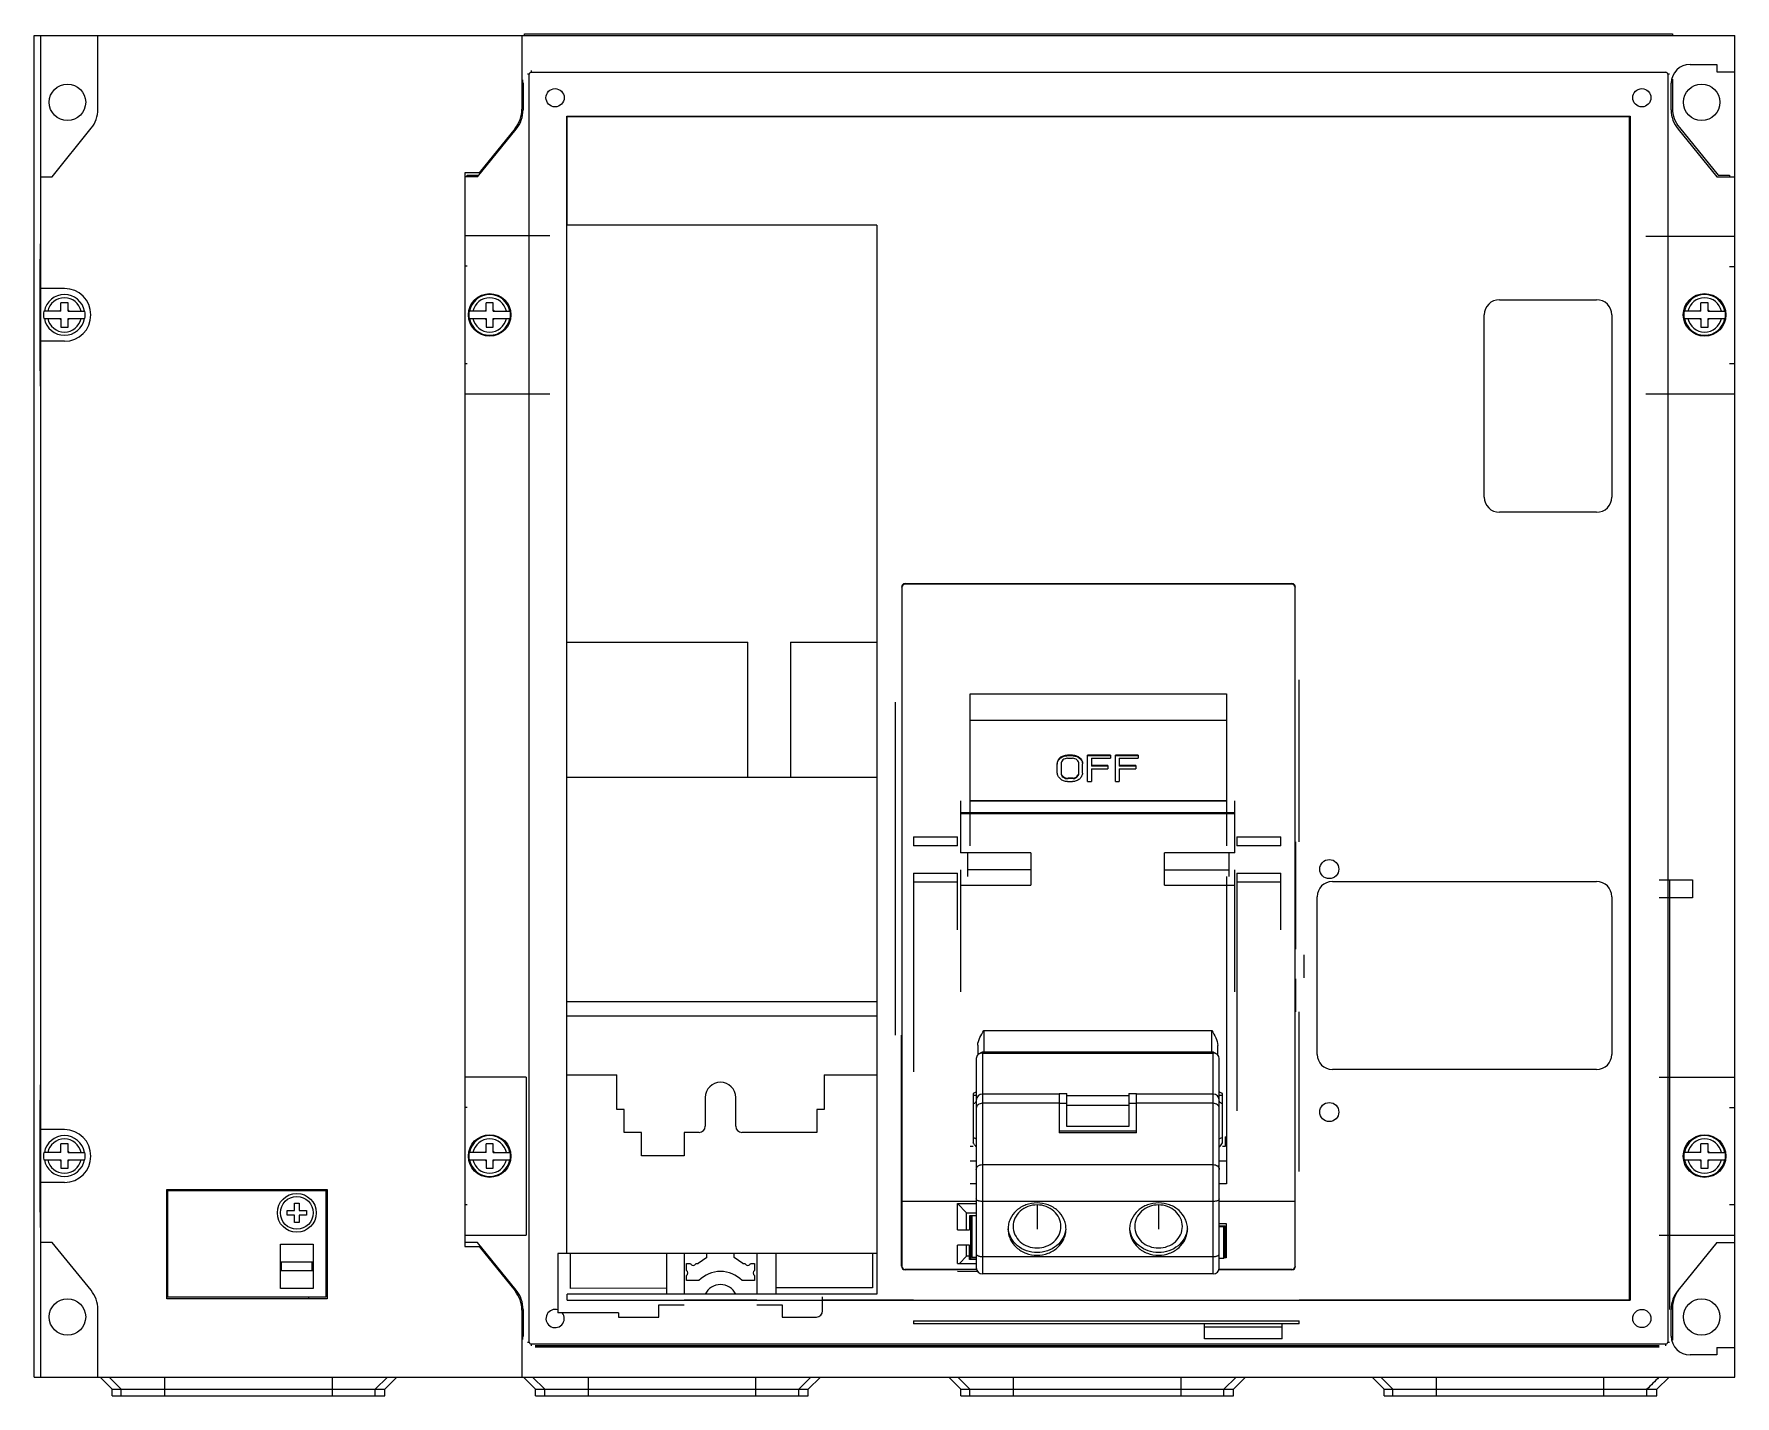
# Model space of a CAD drawing. Header units: millimetres. Extents: x 39 to 319, y 133 to 357.
import ezdxf

# ---------------------------------------------------------------- set-up
doc = ezdxf.new("R2010")
doc.units = ezdxf.units.MM
doc.header["$LTSCALE"] = 32.137806
doc.layers.get('0').update_dxf_attribs({"linetype": 'CONTINUOUS'})
doc.layers.add('INTFCLR_51654', color=7, linetype='CONTINUOUS')

msp = doc.modelspace()

# ---------------------------------------------------------------- linework, layer by layer
at = {"color": 7, "linetype": 'Continuous'}
for p, q in [((38.83, 135.98), (38.83, 356.88)), ((38.83, 356.88), (318.83, 356.88)), ((39.93, 333.63), (39.93, 356.88)), ((49.33, 344.73), (49.33, 356.88)), ((119.13, 356.88), (119.13, 344.73)), ((119.55, 356.88), (119.55, 357.13)), ((119.55, 357.13), (308.55, 357.13)), ((308.55, 357.13), (308.55, 356.88)), ((318.83, 135.98), (318.83, 356.88)), ((120.34, 350.52), (120.06, 350.52)), ((120.34, 141.74), (120.34, 350.52)), ((120.66, 351.12), (120.66, 350.83)), ((120.66, 350.83), (307.44, 350.83)), ((308.04, 350.52), (307.75, 350.52)), ((307.75, 350.52), (307.75, 141.74)), ((311.43, 352.13), (315.82, 352.13)), ((315.82, 352.13), (315.82, 350.88)), ((315.82, 350.88), (318.83, 350.88)), ((119.33, 349.03), (119.33, 344.63)), ((308.33, 344.63), (308.33, 349.03)), ((308.55, 349.69), (308.55, 344.88)), ((126.56, 156.35), (126.56, 343.62)), ((126.61, 343.57), (126.56, 343.62)), ((126.56, 343.62), (301.55, 343.62)), ((126.61, 325.65), (126.61, 343.57)), ((126.61, 343.57), (301.49, 343.57)), ((301.49, 343.57), (301.55, 343.62)), ((301.49, 148.68), (301.49, 343.57)), ((301.55, 343.62), (301.55, 148.63)), ((309.67, 341.72), (316.05, 333.88)), ((41.83, 333.63), (48.23, 341.6)), ((111.83, 333.63), (118.21, 341.47)), ((118.01, 341.58), (112.1, 334.28)), ((309.45, 341.47), (315.83, 333.63)), ((39.93, 158.13), (39.93, 333.63)), ((39.93, 333.63), (41.83, 333.63)), ((109.73, 334.28), (109.73, 157.48)), ((112.1, 334.28), (109.73, 334.28)), ((111.83, 333.63), (109.73, 333.63)), ((110.15, 333.63), (110.15, 333.88)), ((110.15, 333.88), (112.05, 333.88)), ((315.83, 333.63), (318.83, 333.63)), ((316.05, 333.88), (317.95, 333.88)), ((317.95, 333.88), (317.95, 333.63)), ((126.61, 325.65), (126.56, 325.65)), ((177.56, 325.65), (126.61, 325.65)), ((177.56, 325.65), (177.56, 149.62)), ((39.83, 318.87), (39.93, 323.87)), ((123.75, 323.88), (109.73, 323.88)), ((304.13, 323.87), (318.83, 323.87)), ((39.83, 302.87), (39.83, 318.87)), ((39.93, 318.87), (39.83, 318.87)), ((110.15, 318.88), (109.73, 318.88)), ((317.95, 318.87), (318.83, 318.87)), ((43.83, 315.23), (39.93, 315.23)), ((43.23, 311.48), (40.45, 311.48)), ((43.23, 311.48), (43.23, 312.89)), ((44.43, 312.89), (43.23, 312.89)), ((44.43, 311.48), (44.43, 312.89)), ((44.43, 311.48), (47.21, 311.48)), ((113.23, 311.48), (110.45, 311.48)), ((113.23, 311.48), (113.23, 312.89)), ((114.43, 312.89), (113.23, 312.89)), ((114.43, 311.48), (114.43, 312.89)), ((114.43, 311.48), (117.21, 311.48)), ((277.55, 280.88), (277.55, 310.88)), ((280.05, 313.38), (296.05, 313.38)), ((298.55, 310.88), (298.55, 280.88)), ((313.23, 311.48), (310.45, 311.48)), ((314.43, 312.89), (313.23, 312.89)), ((313.23, 311.48), (313.23, 312.89)), ((314.43, 311.48), (314.43, 312.89)), ((314.43, 311.48), (317.21, 311.48)), ((40.45, 310.28), (43.23, 310.28)), ((43.23, 310.28), (43.23, 308.88)), ((43.23, 308.88), (44.43, 308.88)), ((44.43, 308.88), (44.43, 310.28)), ((44.43, 310.28), (47.21, 310.28)), ((110.45, 310.28), (113.23, 310.28)), ((113.23, 310.28), (113.23, 308.88)), ((113.23, 308.88), (114.43, 308.88)), ((114.43, 308.88), (114.43, 310.28)), ((114.43, 310.28), (117.21, 310.28)), ((310.45, 310.28), (313.23, 310.28)), ((313.23, 310.28), (313.23, 308.88)), ((313.23, 308.88), (314.43, 308.88)), ((314.43, 310.28), (317.21, 310.28)), ((314.43, 308.88), (314.43, 310.28)), ((43.83, 306.53), (39.93, 306.53)), ((39.93, 297.87), (39.83, 302.87)), ((39.93, 302.87), (39.83, 302.87)), ((109.73, 302.88), (110.15, 302.88)), ((317.95, 302.87), (318.83, 302.87)), ((109.73, 297.88), (123.75, 297.88)), ((304.13, 297.87), (318.83, 297.87)), ((296.05, 278.38), (280.05, 278.38)), ((181.69, 266.03), (181.61, 266.03)), ((181.69, 266.03), (181.69, 164.92)), ((182.21, 266.63), (182.21, 266.54)), ((182.21, 266.63), (245.9, 266.63)), ((245.9, 266.54), (182.21, 266.54)), ((245.9, 266.54), (245.9, 266.63)), ((246.5, 266.03), (246.41, 266.03)), ((246.41, 164.92), (246.41, 266.03)), ((126.56, 257.01), (156.33, 257.01)), ((156.33, 234.74), (156.33, 257.01)), ((163.33, 257.01), (163.33, 234.74)), ((163.33, 257.01), (177.56, 257.01)), ((247.08, 224.11), (247.08, 250.8)), ((180.58, 247.14), (180.58, 192.26)), ((192.95, 248.49), (235.12, 248.49)), ((192.95, 223.46), (192.95, 248.49)), ((235.12, 248.49), (235.12, 223.46)), ((235.12, 244.07), (192.95, 244.07)), ((209.77, 238.41), (208.94, 238.41)), ((208.94, 238.41), (208.94, 238.3)), ((209.77, 238.3), (208.94, 238.3)), ((209.77, 238.3), (209.77, 238.41)), ((216.02, 238.41), (212.27, 238.41)), ((212.27, 234.05), (212.27, 238.41)), ((216.02, 238.3), (212.27, 238.3)), ((216.02, 238.41), (216.02, 237.87)), ((220.6, 238.41), (216.85, 238.41)), ((216.85, 234.05), (216.85, 238.41)), ((220.6, 238.3), (216.85, 238.3)), ((220.6, 238.41), (220.6, 237.87)), ((207.27, 235.48), (207.27, 236.89)), ((207.9, 236.96), (207.9, 235.55)), ((208.94, 237.87), (209.77, 237.87)), ((210.82, 235.55), (210.82, 236.95)), ((211.44, 235.53), (211.44, 236.96)), ((211.44, 235.55), (211.44, 235.53)), ((212.89, 237.87), (216.02, 237.87)), ((212.89, 237.87), (212.89, 236.56)), ((215.6, 236.68), (212.89, 236.68)), ((215.6, 236.56), (212.89, 236.56)), ((212.89, 236.12), (215.6, 236.12)), ((212.89, 236.12), (212.89, 234.05)), ((215.6, 236.68), (215.6, 236.12)), ((217.47, 237.87), (220.6, 237.87)), ((217.47, 237.87), (217.47, 236.56)), ((220.18, 236.68), (217.47, 236.68)), ((220.18, 236.56), (217.47, 236.56)), ((217.47, 236.12), (220.18, 236.12)), ((217.47, 236.12), (217.47, 234.05)), ((220.18, 236.68), (220.18, 236.12)), ((126.56, 234.74), (163.33, 234.74)), ((163.33, 234.74), (177.56, 234.75)), ((208.94, 234.05), (209.77, 234.05)), ((209.91, 234.62), (209.08, 234.62)), ((209.08, 234.62), (209.08, 234.54)), ((209.91, 234.54), (209.08, 234.54)), ((209.91, 234.54), (209.91, 234.62)), ((212.27, 234.05), (212.89, 234.05)), ((216.85, 234.05), (217.47, 234.05)), ((191.36, 230.86), (191.36, 222.29)), ((235.12, 230.89), (192.95, 230.89)), ((192.95, 230.86), (235.12, 230.86)), ((236.51, 222.29), (236.51, 230.86)), ((191.36, 228.97), (236.51, 228.97)), ((191.36, 228.81), (236.51, 228.81)), ((183.58, 224.96), (190.83, 224.96)), ((183.58, 224.96), (183.58, 223.46)), ((190.83, 223.46), (190.83, 224.96)), ((236.83, 224.96), (244.08, 224.96)), ((236.83, 224.96), (236.83, 223.46)), ((244.08, 223.46), (244.08, 224.96)), ((246.5, 224.11), (246.5, 206.42)), ((190.83, 223.46), (183.58, 223.46)), ((202.94, 222.29), (191.36, 222.29)), ((192.54, 218.42), (192.54, 222.29)), ((202.94, 222.29), (202.94, 216.98)), ((236.51, 222.29), (224.94, 222.29)), ((224.94, 216.98), (224.94, 222.29)), ((235.53, 222.29), (235.53, 218.42)), ((244.08, 223.46), (236.83, 223.46)), ((183.58, 218.96), (190.83, 218.96)), ((183.58, 218.96), (183.58, 186.26)), ((190.83, 209.61), (190.83, 218.96)), ((191.36, 219.52), (191.36, 199.44)), ((202.94, 219.52), (192.54, 219.52)), ((224.94, 219.52), (235.53, 219.52)), ((235.12, 218.42), (235.12, 167.83)), ((236.51, 199.44), (236.51, 219.52)), ((236.83, 218.96), (244.08, 218.96)), ((236.83, 218.96), (236.83, 179.83)), ((244.08, 209.61), (244.08, 218.96)), ((190.83, 217.46), (183.58, 217.46)), ((191.36, 216.98), (202.94, 216.98)), ((224.94, 216.98), (236.51, 216.98)), ((244.08, 217.46), (236.83, 217.46)), ((252.55, 217.59), (296.05, 217.59)), ((306.33, 217.88), (311.83, 217.88)), ((308.04, 217.88), (308.04, 147.13)), ((311.83, 217.88), (311.83, 214.88)), ((250.05, 189.13), (250.05, 215.09)), ((298.55, 215.09), (298.55, 189.13)), ((311.83, 214.88), (306.33, 214.88)), ((247.9, 201.74), (247.9, 205.49)), ((246.5, 201.54), (246.5, 196.11)), ((177.56, 197.75), (126.56, 197.75)), ((247.08, 169.84), (247.08, 196.11)), ((126.56, 195.46), (177.56, 195.46)), ((181.61, 154.24), (181.61, 192.26)), ((194.19, 190.6), (194.19, 189.02)), ((195.19, 193.04), (232.69, 193.04)), ((195.19, 193.04), (195.19, 189.34)), ((232.69, 189.34), (232.69, 193.04)), ((233.69, 189.02), (233.69, 190.6)), ((193.94, 188.44), (193.94, 153.99)), ((194.94, 189.34), (232.94, 189.34)), ((194.94, 189.34), (194.94, 152.99)), ((232.69, 189.5), (195.19, 189.5)), ((232.94, 152.99), (232.94, 189.34)), ((233.94, 153.99), (233.94, 188.44)), ((39.83, 180.37), (39.93, 185.37)), ((119.83, 185.38), (109.73, 185.38)), ((119.83, 185.38), (119.83, 159.38)), ((126.56, 185.73), (134.78, 185.73)), ((134.78, 180.06), (134.78, 185.73)), ((168.88, 185.73), (177.56, 185.73)), ((168.88, 185.73), (168.88, 180.06)), ((296.05, 186.63), (252.55, 186.63)), ((306.33, 185.38), (318.83, 185.38)), ((149.33, 182.03), (149.33, 177.28)), ((154.33, 177.28), (154.33, 182.03)), ((193.44, 182.7), (193.44, 174.54)), ((207.59, 182.57), (194.94, 182.57)), ((207.59, 182.68), (208.83, 182.68)), ((207.59, 182.68), (207.59, 176.2)), ((208.83, 177.23), (208.83, 182.68)), ((208.83, 182.36), (219.04, 182.36)), ((219.04, 182.68), (220.29, 182.68)), ((219.04, 182.68), (219.04, 177.23)), ((220.29, 176.2), (220.29, 182.68)), ((232.94, 182.57), (220.29, 182.57)), ((234.44, 174.54), (234.44, 182.7)), ((39.83, 164.37), (39.83, 180.37)), ((39.93, 180.37), (39.83, 180.37)), ((110.15, 180.38), (109.73, 180.38)), ((135.98, 180.06), (134.78, 180.06)), ((135.98, 176.28), (135.98, 180.06)), ((168.88, 180.06), (167.68, 180.06)), ((167.68, 180.06), (167.68, 176.28)), ((207.59, 181.07), (194.94, 181.07)), ((208.83, 181.05), (207.59, 181.05)), ((219.04, 180.72), (208.83, 180.72)), ((220.29, 181.05), (219.04, 181.05)), ((232.94, 181.07), (220.29, 181.07)), ((317.95, 180.38), (318.83, 180.38)), ((43.83, 176.73), (39.93, 176.73)), ((220.29, 176.47), (207.59, 176.47)), ((219.04, 177.23), (208.83, 177.23)), ((43.23, 172.98), (43.23, 174.39)), ((44.43, 174.39), (43.23, 174.39)), ((44.43, 172.98), (44.43, 174.39)), ((114.43, 174.39), (113.23, 174.39)), ((113.23, 172.98), (113.23, 174.39)), ((114.43, 172.98), (114.43, 174.39)), ((138.83, 176.28), (135.98, 176.28)), ((138.83, 172.43), (138.83, 176.28)), ((148.33, 176.28), (145.83, 176.28)), ((145.83, 176.28), (145.83, 172.43)), ((167.68, 176.28), (155.33, 176.28)), ((193.44, 173.93), (192.95, 173.93)), ((220.29, 176.2), (207.59, 176.2)), ((234.93, 173.93), (234.44, 173.93)), ((234.93, 175.55), (235.12, 175.55)), ((234.93, 175.55), (234.93, 173.93)), ((235.12, 175.26), (234.93, 175.26)), ((314.43, 174.39), (313.23, 174.39)), ((313.23, 172.98), (313.23, 174.39)), ((314.43, 172.98), (314.43, 174.39)), ((43.23, 172.98), (40.45, 172.98)), ((40.45, 171.78), (43.23, 171.78)), ((43.23, 171.78), (43.23, 170.38)), ((44.43, 172.98), (47.21, 172.98)), ((44.43, 170.38), (44.43, 171.78)), ((44.43, 171.78), (47.21, 171.78)), ((113.23, 172.98), (110.45, 172.98)), ((110.45, 171.78), (113.23, 171.78)), ((113.23, 171.78), (113.23, 170.38)), ((114.43, 172.98), (117.21, 172.98)), ((114.43, 171.78), (117.21, 171.78)), ((114.43, 170.38), (114.43, 171.78)), ((145.83, 172.43), (138.83, 172.43)), ((192.95, 171.58), (193.94, 171.58)), ((194.94, 170.98), (232.94, 170.98)), ((233.94, 171.58), (235.12, 171.58)), ((313.23, 172.98), (310.45, 172.98)), ((310.45, 171.78), (313.23, 171.78)), ((313.23, 171.78), (313.23, 170.38)), ((314.43, 172.98), (317.21, 172.98)), ((314.43, 171.78), (317.21, 171.78)), ((314.43, 170.38), (314.43, 171.78)), ((43.83, 168.03), (39.93, 168.03)), ((43.23, 170.38), (44.43, 170.38)), ((113.23, 170.38), (114.43, 170.38)), ((313.23, 170.38), (314.43, 170.38)), ((60.68, 148.88), (60.68, 166.88)), ((60.68, 166.88), (87.08, 166.88)), ((60.68, 166.73), (86.88, 166.73)), ((60.78, 166.73), (60.78, 149.13)), ((84.08, 166.73), (84.08, 166.88)), ((86.88, 166.73), (86.88, 149.13)), ((87.08, 166.88), (87.08, 148.88)), ((193.94, 167.83), (192.95, 167.83)), ((235.12, 167.83), (233.94, 167.83)), ((39.93, 159.37), (39.83, 164.37)), ((39.93, 164.37), (39.83, 164.37)), ((80.48, 162.63), (80.48, 163.43)), ((80.48, 163.43), (81.68, 163.43)), ((81.68, 162.63), (80.48, 162.63)), ((81.68, 163.43), (81.68, 164.63)), ((81.68, 164.63), (82.48, 164.63)), ((81.68, 161.43), (81.68, 162.63)), ((82.48, 164.63), (82.48, 163.43)), ((82.48, 163.43), (83.68, 163.43)), ((82.48, 162.63), (82.48, 161.43)), ((83.68, 162.63), (82.48, 162.63)), ((83.68, 163.43), (83.68, 162.63)), ((87.08, 163.88), (86.88, 163.88)), ((109.73, 164.38), (110.15, 164.38)), ((181.68, 164.9), (181.67, 154.24)), ((193.94, 164.9), (181.68, 164.9)), ((193.94, 164.92), (181.69, 164.92)), ((190.83, 164.56), (193.94, 164.56)), ((192.33, 163.06), (190.83, 164.56)), ((190.83, 160.21), (190.83, 164.56)), ((192.33, 163.06), (193.94, 163.06)), ((192.33, 160.21), (192.33, 163.06)), ((193.94, 162.56), (192.83, 162.56)), ((192.83, 162.56), (192.83, 160.21)), ((193.05, 155.4), (193.04, 162.58)), ((193.18, 162.58), (193.19, 155.67)), ((232.94, 164.9), (194.94, 164.9)), ((246.41, 164.92), (233.94, 164.92)), ((246.42, 164.9), (233.94, 164.9)), ((246.42, 164.9), (246.41, 164.92)), ((246.43, 154.24), (246.42, 164.9)), ((317.95, 164.38), (318.83, 164.38)), ((82.48, 161.43), (81.68, 161.43)), ((190.83, 160.21), (192.83, 160.21)), ((233.94, 161.3), (235.05, 161.3)), ((233.94, 160.88), (234.9, 160.88)), ((234.68, 160.71), (233.94, 160.71)), ((234.68, 155.51), (234.68, 160.71)), ((234.9, 155.68), (234.9, 160.88)), ((235.05, 161.3), (235.05, 155.64)), ((39.93, 135.98), (39.93, 158.13)), ((41.83, 158.13), (39.93, 158.13)), ((48.21, 150.28), (41.83, 158.13)), ((79.38, 150.56), (79.38, 157.89)), ((79.38, 157.89), (84.78, 157.89)), ((84.78, 157.89), (84.78, 150.56)), ((109.73, 159.38), (119.83, 159.38)), ((111.83, 158.13), (109.73, 158.13)), ((109.73, 157.48), (112.1, 157.48)), ((118.21, 150.28), (111.83, 158.13)), ((112.1, 157.48), (118.01, 150.18)), ((192.83, 157.71), (190.83, 157.71)), ((190.83, 154.71), (190.83, 157.71)), ((192.33, 155.92), (192.33, 157.71)), ((192.83, 155.36), (192.83, 157.71)), ((306.33, 159.38), (318.83, 159.38)), ((315.83, 158.13), (309.45, 150.28)), ((315.83, 158.13), (318.83, 158.13)), ((79.58, 154.89), (79.38, 154.89)), ((79.58, 153.48), (79.58, 154.98)), ((79.58, 154.98), (84.58, 154.98)), ((84.58, 154.98), (84.58, 153.48)), ((84.78, 154.89), (84.58, 154.89)), ((127.06, 156.35), (125.06, 156.35)), ((125.06, 156.35), (125.06, 146.55)), ((142.96, 156.35), (127.06, 156.35)), ((127.06, 156.35), (127.06, 150.56)), ((145.83, 156.35), (142.96, 156.35)), ((142.96, 156.35), (142.96, 149.62)), ((149.58, 156.35), (145.83, 156.35)), ((145.83, 156.35), (145.83, 149.62)), ((146.23, 154.68), (146.87, 154.68)), ((146.23, 153.53), (146.23, 154.68)), ((147.79, 154.68), (148.15, 154.68)), ((149.58, 155.68), (148.15, 154.68)), ((154.08, 156.35), (149.58, 156.35)), ((149.58, 155.68), (149.58, 156.35)), ((157.83, 156.35), (154.08, 156.35)), ((154.08, 155.68), (154.08, 156.35)), ((155.51, 154.68), (154.08, 155.68)), ((155.51, 154.68), (155.87, 154.68)), ((156.79, 154.68), (157.43, 154.68)), ((157.43, 154.68), (157.43, 153.53)), ((160.95, 156.35), (157.83, 156.35)), ((157.83, 156.35), (157.83, 149.62)), ((176.85, 156.35), (160.95, 156.35)), ((160.95, 156.35), (160.95, 149.62)), ((177.56, 156.35), (176.85, 156.35)), ((176.85, 156.35), (176.85, 150.71)), ((181.61, 154.24), (181.67, 154.24)), ((190.83, 154.71), (193.94, 154.71)), ((191.16, 154.71), (192.33, 155.92)), ((192.83, 155.92), (192.33, 155.92)), ((193.94, 155.36), (192.83, 155.36)), ((193.18, 156.67), (193.04, 156.67)), ((193.94, 155.4), (193.05, 155.4)), ((193.94, 155.67), (193.19, 155.67)), ((194.94, 155.84), (232.94, 155.84)), ((234.68, 155.51), (233.94, 155.51)), ((234.9, 155.68), (234.68, 155.68)), ((235.05, 155.64), (234.68, 155.64)), ((235.05, 156.67), (234.9, 156.67)), ((246.43, 154.24), (246.5, 154.24)), ((79.38, 153.56), (79.58, 153.56)), ((84.58, 153.48), (79.58, 153.48)), ((84.58, 153.56), (84.78, 153.56)), ((86.88, 151.88), (87.08, 151.88)), ((146.23, 151.88), (146.23, 152.73)), ((148.28, 151.88), (146.23, 151.88)), ((157.43, 151.88), (155.38, 151.88)), ((157.43, 152.73), (157.43, 151.88)), ((194.03, 153.7), (182.21, 153.7)), ((182.21, 153.7), (182.21, 153.64)), ((190.83, 153.64), (182.21, 153.64)), ((194.17, 153.36), (190.83, 153.36)), ((232.94, 152.99), (194.94, 152.99)), ((245.9, 153.64), (233.82, 153.64)), ((245.9, 153.7), (233.94, 153.7)), ((245.9, 153.64), (245.9, 153.7)), ((86.88, 149.13), (60.68, 149.13)), ((87.08, 148.88), (60.68, 148.88)), ((84.78, 150.56), (79.38, 150.56)), ((84.08, 148.88), (84.08, 149.13)), ((177.56, 149.62), (126.61, 149.62)), ((126.61, 148.68), (126.61, 149.62)), ((126.61, 148.68), (301.49, 148.68)), ((142.96, 150.61), (127.06, 150.56)), ((157.83, 148.63), (145.83, 148.63)), ((176.85, 150.71), (160.95, 150.66)), ((168.63, 146.88), (168.63, 149.19)), ((183.58, 148.63), (168.63, 148.63)), ((301.55, 148.63), (247.08, 148.63)), ((301.49, 148.68), (301.55, 148.63)), ((49.33, 135.98), (49.33, 147.13)), ((119.13, 147.03), (119.13, 135.98)), ((119.33, 147.13), (119.33, 142.73)), ((135.03, 146.58), (125.06, 146.55)), ((135.03, 146.58), (135.03, 145.88)), ((135.03, 145.88), (141.66, 145.88)), ((141.66, 147.89), (145.83, 147.89)), ((141.66, 145.88), (141.66, 147.89)), ((157.83, 147.89), (161.99, 147.89)), ((161.99, 147.89), (161.99, 145.88)), ((161.99, 145.88), (167.63, 145.88)), ((308.33, 142.73), (308.33, 147.13)), ((308.55, 147.38), (308.55, 142.06)), ((183.58, 145.26), (247.08, 145.26)), ((183.58, 145.26), (183.58, 144.76)), ((247.08, 144.76), (183.58, 144.76)), ((231.48, 142.3), (231.48, 144.76)), ((244.28, 144.21), (231.48, 144.21)), ((244.28, 142.3), (244.28, 144.76)), ((247.08, 144.76), (247.08, 145.26)), ((120.06, 141.74), (120.34, 141.74)), ((307.44, 141.42), (120.66, 141.42)), ((120.66, 141.42), (120.66, 141.14)), ((306.33, 141.14), (121.33, 141.14)), ((306.33, 140.89), (121.33, 140.89)), ((244.28, 142.3), (231.48, 142.3)), ((307.44, 141.14), (307.44, 141.42)), ((307.75, 141.74), (308.04, 141.74)), ((315.82, 140.88), (318.83, 140.88)), ((315.82, 140.88), (315.82, 139.63)), ((315.82, 139.63), (311.43, 139.63)), ((38.83, 135.98), (318.83, 135.98)), ((49.69, 135.98), (51.69, 133.98)), ((53.19, 133.98), (51.2, 135.98)), ((60.32, 135.98), (60.32, 132.88)), ((87.94, 132.88), (87.94, 135.98)), ((95, 133.98), (96.99, 135.98)), ((98.57, 135.98), (96.57, 133.98)), ((119.39, 135.98), (121.39, 133.98)), ((122.89, 133.98), (120.89, 135.98)), ((130.02, 135.98), (130.02, 132.88)), ((157.64, 132.88), (157.64, 135.98)), ((164.7, 133.98), (166.69, 135.98)), ((168.27, 135.98), (166.27, 133.98)), ((189.39, 135.98), (191.39, 133.98)), ((192.9, 133.98), (190.9, 135.98)), ((200.02, 135.98), (200.02, 132.88)), ((227.64, 132.88), (227.64, 135.98)), ((234.7, 133.98), (236.7, 135.98)), ((238.26, 135.98), (236.26, 133.98)), ((259.09, 135.98), (261.09, 133.98)), ((262.51, 133.98), (260.52, 135.98)), ((269.63, 135.98), (269.63, 132.88)), ((297.25, 132.88), (297.25, 135.98)), ((307.97, 135.98), (305.97, 133.98)), ((51.69, 132.88), (51.69, 133.98)), ((51.69, 133.98), (87.94, 133.98)), ((51.69, 132.88), (96.57, 132.88)), ((53.19, 132.88), (53.19, 133.98)), ((87.94, 133.98), (95, 133.98)), ((95, 133.98), (96.57, 133.98)), ((95, 132.88), (95, 133.98)), ((96.57, 132.88), (96.57, 133.98)), ((121.39, 133.98), (166.27, 133.98)), ((121.39, 132.88), (121.39, 133.98)), ((121.39, 132.88), (166.27, 132.88)), ((122.89, 132.88), (122.89, 133.98)), ((164.7, 132.88), (164.7, 133.98)), ((166.27, 132.88), (166.27, 133.98)), ((191.39, 133.98), (227.64, 133.98)), ((191.39, 132.88), (191.39, 133.98)), ((191.39, 132.88), (236.26, 132.88)), ((192.9, 132.88), (192.9, 133.98)), ((227.64, 133.98), (234.7, 133.98)), ((234.7, 133.98), (236.26, 133.98)), ((234.7, 132.88), (234.7, 133.98)), ((236.26, 132.88), (236.26, 133.98)), ((261.09, 133.98), (297.25, 133.98)), ((261.09, 132.88), (261.09, 133.98)), ((261.09, 132.88), (305.97, 132.88)), ((262.51, 132.88), (262.51, 133.98)), ((297.25, 133.98), (304.32, 133.98)), ((304.32, 133.98), (305.97, 133.98)), ((304.32, 132.88), (304.32, 133.98)), ((305.97, 132.88), (305.97, 133.98))]:
    msp.add_line(p, q, dxfattribs=at)
for centre, radius in [((44.33, 345.88), 3), ((124.6, 346.63), 1.5), ((303.5, 346.63), 1.5), ((313.33, 345.88), 3), ((113.83, 310.88), 3.51), ((313.83, 310.88), 3.51), ((252.05, 219.63), 1.57), ((252.05, 179.63), 1.57), ((113.83, 172.38), 3.51), ((313.83, 172.38), 3.51), ((82.08, 163.03), 3.2), ((82.08, 163.03), 2.7), ((44.33, 145.89), 3), ((313.33, 145.89), 3), ((303.5, 145.63), 1.5)]:
    msp.add_circle(centre, radius, dxfattribs=at)
for centre, radius, start, end in [((120.66, 350.52), 0.316, 90, 180), ((307.44, 350.52), 0.316, 0, 90), ((311.43, 349.03), 3.1, 90, 180), ((116.23, 349.03), 3.1, 0, 10.2654), ((44.33, 344.73), 5, 321.239, 360), ((114.13, 344.73), 5, 320.9926, 360), ((114.33, 344.63), 5, 320.8848, 360), ((313.33, 344.63), 5, 180, 219.1152), ((313.55, 344.88), 5, 180, 219.1152), ((43.83, 310.88), 3.36, 10.274, 169.726), ((43.83, 310.88), 2.82, 12.2675, 167.7325), ((43.83, 310.88), 4.35, 270, 90), ((113.83, 310.88), 3.36, 10.274, 169.726), ((113.83, 310.88), 2.82, 12.2675, 167.7325), ((313.83, 310.88), 3.36, 10.274, 169.726), ((313.83, 310.88), 2.82, 12.2675, 167.7325), ((43.83, 310.88), 3.43, 169.9265, 190.0735), ((43.83, 310.88), 1, 126.8699, 143.1301), ((43.83, 310.88), 1, 36.8699, 53.1301), ((43.83, 310.88), 3.43, 349.9265, 10.0735), ((113.83, 310.88), 3.43, 169.9265, 190.0735), ((113.83, 310.88), 1, 126.8699, 143.1301), ((113.83, 310.88), 1, 36.8699, 53.1301), ((113.83, 310.88), 3.43, 349.9265, 10.0735), ((280.05, 310.88), 2.5, 90, 180), ((296.05, 310.88), 2.5, 0, 90), ((313.83, 310.88), 3.43, 169.9265, 190.0735), ((313.83, 310.88), 1, 126.8699, 143.1301), ((313.83, 310.88), 1, 36.8699, 53.1301), ((313.83, 310.88), 3.43, 349.9265, 10.0735), ((43.83, 310.88), 3.36, 190.274, 349.726), ((43.83, 310.88), 2.82, 192.2675, 347.7325), ((43.83, 310.88), 1, 216.8699, 233.1301), ((43.83, 310.88), 1, 306.8699, 323.1301), ((113.83, 310.88), 3.36, 190.274, 349.726), ((113.83, 310.88), 2.82, 192.2675, 347.7325), ((113.83, 310.88), 1, 216.8699, 233.1301), ((113.83, 310.88), 1, 306.8699, 323.1301), ((313.83, 310.88), 3.36, 190.274, 349.726), ((313.83, 310.88), 2.82, 192.2675, 347.7325), ((313.83, 310.88), 1, 216.8699, 233.1301), ((313.83, 310.88), 1, 306.8699, 323.1301), ((280.05, 280.88), 2.5, 180, 270), ((296.05, 280.88), 2.5, 270, 360), ((182.21, 266.03), 0.6, 90, 180), ((182.21, 266.03), 0.513, 90, 180), ((245.9, 266.03), 0.6, 0, 90), ((245.9, 266.03), 0.513, 0, 90), ((208.94, 236.38), 1.92, 90.0041, 93.243), ((209.74, 236.35), 1.95, 85.4167, 89.1118), ((208.52, 236.98), 1.25, 179.9993, 184.4046), ((210.15, 235.53), 1.28, 356.426, 359.9943), ((252.55, 215.09), 2.5, 90, 180), ((296.05, 215.09), 2.5, 0, 90), ((196.12, 190.6), 1.94, 179.1131, 180.0058), ((195.12, 188.51), 0.975, 122.6605, 134.003), ((195.19, 188.37), 1.13, 90.0121, 104.6736), ((232.69, 188.37), 1.13, 75.3264, 89.9879), ((232.75, 188.51), 0.975, 45.9971, 57.3395), ((252.55, 189.13), 2.5, 180, 270), ((296.05, 189.13), 2.5, 270, 360), ((151.83, 182.03), 2.5, 0, 180), ((193.16, 151.23), 31.12, 88.5713, 89.496), ((194.94, 181.57), 1, 90, 180), ((232.94, 181.57), 1, 0, 90), ((234.69, 152.38), 29.97, 90.4864, 91.4466), ((235.08, 182.13), 1.35, 211.9778, 214.9263), ((43.83, 172.38), 4.35, 270, 90), ((148.33, 177.28), 1, 270, 360), ((155.33, 177.28), 1, 180, 270), ((43.83, 172.38), 3.36, 10.274, 169.726), ((43.83, 172.38), 2.82, 12.2675, 167.7325), ((113.83, 172.38), 3.36, 10.274, 169.726), ((113.83, 172.38), 2.82, 12.2675, 167.7325), ((196.62, 176.45), 3.72, 221.6855, 222.4121), ((196.71, 176.53), 3.85, 222.41, 222.7234), ((196.82, 176.63), 3.99, 222.7267, 223.5525), ((230.87, 176.81), 4.24, 316.3628, 317.2094), ((230.99, 176.7), 4.08, 317.212, 317.6839), ((313.83, 172.38), 3.36, 10.274, 169.726), ((313.83, 172.38), 2.82, 12.2675, 167.7325), ((43.83, 172.38), 3.43, 169.9265, 190.0735), ((43.83, 172.38), 3.36, 190.274, 349.726), ((43.83, 172.38), 2.82, 192.2675, 347.7325), ((43.83, 172.38), 1, 126.8699, 143.1301), ((43.83, 172.38), 1, 216.8699, 233.1301), ((43.83, 172.38), 1, 36.8699, 53.1301), ((43.83, 172.38), 1, 306.8699, 323.1301), ((43.83, 172.38), 3.43, 349.9265, 10.0735), ((113.83, 172.38), 3.43, 169.9265, 190.0735), ((113.83, 172.38), 3.36, 190.274, 349.726), ((113.83, 172.38), 2.82, 192.2675, 347.7325), ((113.83, 172.38), 1, 126.8699, 143.1301), ((113.83, 172.38), 1, 216.8699, 233.1301), ((113.83, 172.38), 1, 36.8699, 53.1301), ((113.83, 172.38), 1, 306.8699, 323.1301), ((113.83, 172.38), 3.43, 349.9265, 10.0735), ((313.83, 172.38), 3.43, 169.9265, 190.0735), ((313.83, 172.38), 3.36, 190.274, 349.726), ((313.83, 172.38), 2.82, 192.2675, 347.7325), ((313.83, 172.38), 1, 126.8699, 143.1301), ((313.83, 172.38), 1, 216.8699, 233.1301), ((313.83, 172.38), 1, 36.8699, 53.1301), ((313.83, 172.38), 1, 306.8699, 323.1301), ((313.83, 172.38), 3.43, 349.9265, 10.0735), ((147.33, 154.88), 0.5, 203.5782, 336.4218), ((156.33, 154.88), 0.5, 203.5782, 336.4218), ((182.21, 154.24), 0.6, 180, 270), ((245.9, 154.24), 0.6, 270, 360), ((145.93, 153.13), 0.5, 306.8699, 53.1301), ((151.83, 148.43), 4.95, 44.1844, 135.8156), ((151.83, 148.43), 2.8, 25.4719, 154.5298), ((157.73, 153.13), 0.5, 126.8699, 233.1301), ((194.94, 153.99), 1, 180, 270), ((232.94, 153.99), 1, 270, 360), ((44.33, 147.13), 5, 0, 39.1152), ((114.13, 147.03), 5, 0, 39.0074), ((114.33, 147.13), 5, 0, 39.1152), ((313.33, 147.13), 5, 140.8848, 180), ((313.55, 147.38), 5, 144.6829, 180), ((124.6, 145.63), 1.5, 70.0317, 39.4597), ((167.63, 146.88), 1, 270, 360), ((116.23, 142.73), 3.1, 349.7342, 360), ((120.66, 141.74), 0.316, 180, 270), ((307.44, 141.74), 0.316, 270, 360), ((311.43, 142.73), 3.1, 180, 270)]:
    msp.add_arc(centre, radius, start, end, dxfattribs=at)
for centre, major_axis, ratio, start_param, end_param in [((194.94, 188.44), (1, 0), 0.904181, 1.570796, 3.141593), ((232.94, 188.44), (1, 0), 0.904181, 0, 1.570796), ((182.21, 154.24), (0, 0.533), 1, 1.570186, 3.141593), ((245.9, 154.24), (0, 0.533), 1, -3.141593, -1.570186)]:
    msp.add_ellipse(centre, major_axis=major_axis, ratio=ratio, start_param=start_param, end_param=end_param, dxfattribs=at)
for points, knots in [([(207.27, 236.98), (207.27, 237.17), (207.36, 237.56), (207.74, 238.03), (208.29, 238.34), (208.72, 238.41), (208.94, 238.41)], [0, 0, 0, 0, 0.233058, 0.475637, 0.732673, 1, 1, 1, 1]), ([(207.27, 236.97), (207.29, 237.14), (207.39, 237.49), (207.75, 237.91), (208.25, 238.2), (208.63, 238.28), (208.83, 238.3)], [0, 0, 0, 0, 0.23373, 0.477506, 0.734059, 1, 1, 1, 1]), ([(209.77, 238.41), (209.98, 238.41), (210.41, 238.33), (210.97, 238.02), (211.35, 237.54), (211.44, 237.15), (211.44, 236.96)], [0, 0, 0, 0, 0.267302, 0.524153, 0.76673, 1, 1, 1, 1]), ([(209.89, 238.29), (210.09, 238.28), (210.47, 238.19), (210.96, 237.89), (211.31, 237.46), (211.42, 237.12), (211.43, 236.94)], [0, 0, 0, 0, 0.265931, 0.522274, 0.766018, 1, 1, 1, 1]), ([(208.94, 234.05), (208.72, 234.05), (208.3, 234.12), (207.76, 234.44), (207.38, 234.91), (207.28, 235.29), (207.27, 235.48)], [0, 0, 0, 0, 0.263624, 0.519919, 0.76483, 1, 1, 1, 1]), ([(208.94, 237.87), (208.81, 237.87), (208.54, 237.82), (208.19, 237.62), (207.95, 237.32), (207.9, 237.08), (207.9, 236.96)], [0, 0, 0, 0, 0.267007, 0.523961, 0.766806, 1, 1, 1, 1]), ([(207.9, 235.55), (207.9, 235.42), (207.96, 235.15), (208.24, 234.83), (208.64, 234.63), (208.94, 234.61), (209.08, 234.62)], [0, 0, 0, 0, 0.234194, 0.478891, 0.736065, 1, 1, 1, 1]), ([(207.9, 235.44), (207.9, 235.32), (207.96, 235.05), (208.24, 234.73), (208.64, 234.54), (208.94, 234.52), (209.08, 234.54)], [0, 0, 0, 0, 0.231845, 0.475355, 0.733595, 1, 1, 1, 1]), ([(210.82, 236.97), (210.82, 237.09), (210.76, 237.33), (210.52, 237.63), (210.18, 237.82), (209.91, 237.87), (209.77, 237.87)], [0, 0, 0, 0, 0.23306, 0.475915, 0.732977, 1, 1, 1, 1]), ([(211.43, 235.45), (211.42, 235.27), (211.31, 234.89), (210.93, 234.43), (210.39, 234.12), (209.98, 234.05), (209.77, 234.05)], [0, 0, 0, 0, 0.235356, 0.480394, 0.736621, 1, 1, 1, 1]), ([(209.91, 234.62), (210.04, 234.64), (210.27, 234.71), (210.57, 234.92), (210.77, 235.21), (210.82, 235.44), (210.82, 235.55)], [0, 0, 0, 0, 0.264064, 0.519413, 0.76376, 1, 1, 1, 1]), ([(209.91, 234.54), (210.04, 234.55), (210.27, 234.62), (210.57, 234.83), (210.77, 235.11), (210.82, 235.33), (210.82, 235.44)], [0, 0, 0, 0, 0.266529, 0.522517, 0.765669, 1, 1, 1, 1]), ([(194.19, 190.63), (194.19, 191.06), (194.49, 191.93), (194.95, 192.66), (195.19, 193.04)], [0, 0, 0, 0, 0.494559, 1, 1, 1, 1]), ([(232.69, 193.04), (232.92, 192.66), (233.39, 191.91), (233.69, 191.04), (233.69, 190.6)], [0, 0, 0, 0, 0.505381, 1, 1, 1, 1]), ([(194.9, 189.46), (194.87, 189.45), (194.77, 189.42), (194.67, 189.37), (194.6, 189.33)], [0, 0, 0, 0, 0.25331, 1, 1, 1, 1]), ([(233.27, 189.33), (233.2, 189.37), (233.1, 189.42), (233, 189.45), (232.97, 189.46)], [0, 0, 0, 0, 0.74669, 1, 1, 1, 1]), ([(193.95, 182.98), (193.91, 182.94), (193.77, 182.81), (193.58, 182.73), (193.44, 182.7)], [0, 0, 0, 0, 0.244639, 1, 1, 1, 1]), ([(234.44, 182.7), (234.39, 182.71), (234.2, 182.77), (234.03, 182.87), (233.92, 182.98)], [0, 0, 0, 0, 0.256861, 1, 1, 1, 1]), ([(193.44, 180.98), (193.52, 181.02), (193.67, 181.1), (193.79, 181.22), (193.84, 181.29)], [0, 0, 0, 0, 0.53581, 1, 1, 1, 1]), ([(193.84, 181.29), (193.85, 181.3), (193.89, 181.35), (193.93, 181.4), (193.95, 181.45)], [0, 0, 0, 0, 0.255626, 1, 1, 1, 1]), ([(194.94, 181.07), (194.81, 181.07), (194.55, 181.03), (194.22, 180.86), (193.99, 180.6), (193.94, 180.39), (193.94, 180.28)], [0, 0, 0, 0, 0.277023, 0.538998, 0.778227, 1, 1, 1, 1]), ([(233.94, 180.28), (233.94, 180.39), (233.88, 180.6), (233.65, 180.86), (233.32, 181.03), (233.06, 181.07), (232.94, 181.07)], [0, 0, 0, 0, 0.221773, 0.461002, 0.722977, 1, 1, 1, 1]), ([(234.44, 180.98), (234.33, 181.02), (234.16, 181.13), (234.02, 181.29), (233.97, 181.36)], [0, 0, 0, 0, 0.538281, 1, 1, 1, 1]), ([(193.44, 175.42), (193.48, 175.42), (193.66, 175.38), (193.83, 175.31), (193.94, 175.23)], [0, 0, 0, 0, 0.25689, 1, 1, 1, 1]), ([(193.84, 173.97), (193.8, 174.02), (193.65, 174.2), (193.52, 174.39), (193.44, 174.54)], [0, 0, 0, 0, 0.253807, 1, 1, 1, 1]), ([(233.92, 175.23), (233.96, 175.25), (234.12, 175.35), (234.3, 175.4), (234.44, 175.42)], [0, 0, 0, 0, 0.23467, 1, 1, 1, 1]), ([(193.94, 170.19), (193.94, 170.29), (193.99, 170.51), (194.22, 170.77), (194.55, 170.94), (194.81, 170.98), (194.94, 170.98)], [0, 0, 0, 0, 0.221773, 0.461002, 0.722977, 1, 1, 1, 1]), ([(232.94, 170.98), (233.06, 170.98), (233.32, 170.94), (233.65, 170.77), (233.88, 170.51), (233.94, 170.29), (233.94, 170.19)], [0, 0, 0, 0, 0.277023, 0.538998, 0.778227, 1, 1, 1, 1]), ([(194.94, 164.9), (194.81, 164.9), (194.62, 164.91), (194.38, 164.97), (194.15, 165.04), (193.94, 165.19), (193.94, 165.33)], [0, 0, 0, 0, 0.335649, 0.490632, 0.631019, 1, 1, 1, 1]), ([(233.94, 165.33), (233.94, 165.19), (233.72, 165.04), (233.49, 164.97), (233.25, 164.91), (233.06, 164.9), (232.94, 164.9)], [0, 0, 0, 0, 0.368981, 0.509368, 0.664351, 1, 1, 1, 1]), ([(208.71, 160.37), (208.71, 160.65), (208.64, 161.22), (208.28, 162.31), (207.37, 163.52), (205.78, 164.45), (203.94, 164.78), (202.09, 164.45), (200.5, 163.52), (199.6, 162.31), (199.23, 161.22), (199.17, 160.65), (199.17, 160.37)], [0, 0, 0, 0, 0.059527, 0.119581, 0.242022, 0.369338, 0.499994, 0.630649, 0.757968, 0.880415, 0.940473, 1, 1, 1, 1]), ([(207.87, 160.8), (207.87, 161.26), (207.65, 162.21), (206.76, 163.39), (205.46, 164.16), (203.94, 164.43), (202.41, 164.16), (201.11, 163.39), (200.22, 162.21), (200.01, 161.26), (200.01, 160.8)], [0, 0, 0, 0, 0.119056, 0.241664, 0.369157, 0.499992, 0.630828, 0.758325, 0.88094, 1, 1, 1, 1]), ([(228.71, 160.37), (228.71, 160.65), (228.64, 161.22), (228.28, 162.31), (227.37, 163.52), (225.78, 164.45), (223.94, 164.78), (222.09, 164.45), (220.5, 163.52), (219.6, 162.31), (219.23, 161.22), (219.17, 160.65), (219.17, 160.37)], [0, 0, 0, 0, 0.059527, 0.119581, 0.242022, 0.369338, 0.499994, 0.630649, 0.757968, 0.880415, 0.940473, 1, 1, 1, 1]), ([(227.87, 160.8), (227.87, 161.26), (227.65, 162.21), (226.76, 163.39), (225.46, 164.16), (223.94, 164.43), (222.41, 164.16), (221.11, 163.39), (220.22, 162.21), (220.01, 161.26), (220.01, 160.8)], [0, 0, 0, 0, 0.119056, 0.241664, 0.369157, 0.499992, 0.630828, 0.758325, 0.88094, 1, 1, 1, 1]), ([(199.17, 160.37), (199.17, 160.08), (199.23, 159.52), (199.6, 158.42), (200.5, 157.22), (202.09, 156.28), (203.94, 155.95), (205.78, 156.28), (207.37, 157.22), (208.28, 158.42), (208.64, 159.52), (208.71, 160.08), (208.71, 160.37)], [0, 0, 0, 0, 0.059527, 0.119581, 0.242022, 0.369338, 0.499994, 0.630649, 0.757968, 0.880415, 0.940473, 1, 1, 1, 1]), ([(208.68, 160.39), (208.63, 159.86), (208.29, 158.8), (207.19, 157.52), (205.67, 156.68), (203.94, 156.39), (202.2, 156.68), (200.68, 157.52), (199.58, 158.8), (199.24, 159.86), (199.19, 160.39)], [0, 0, 0, 0, 0.119177, 0.242094, 0.369553, 0.499995, 0.630436, 0.757896, 0.880819, 1, 1, 1, 1]), ([(200.01, 160.8), (200.01, 160.33), (200.22, 159.38), (201.11, 158.2), (202.41, 157.43), (203.94, 157.16), (205.46, 157.43), (206.76, 158.2), (207.65, 159.38), (207.87, 160.33), (207.87, 160.8)], [0, 0, 0, 0, 0.119056, 0.241664, 0.369157, 0.499992, 0.630828, 0.758325, 0.88094, 1, 1, 1, 1]), ([(219.17, 160.37), (219.17, 160.08), (219.23, 159.52), (219.6, 158.42), (220.5, 157.22), (222.09, 156.28), (223.94, 155.95), (225.78, 156.28), (227.37, 157.22), (228.28, 158.42), (228.64, 159.52), (228.71, 160.08), (228.71, 160.37)], [0, 0, 0, 0, 0.059527, 0.119581, 0.242022, 0.369338, 0.499994, 0.630649, 0.757968, 0.880415, 0.940473, 1, 1, 1, 1]), ([(228.68, 160.39), (228.63, 159.86), (228.29, 158.8), (227.19, 157.52), (225.67, 156.68), (223.94, 156.39), (222.2, 156.68), (220.68, 157.52), (219.58, 158.8), (219.24, 159.86), (219.19, 160.39)], [0, 0, 0, 0, 0.119177, 0.242094, 0.369553, 0.499995, 0.630436, 0.757896, 0.880819, 1, 1, 1, 1]), ([(220.01, 160.8), (220.01, 160.33), (220.22, 159.38), (221.11, 158.2), (222.41, 157.43), (223.94, 157.16), (225.46, 157.43), (226.76, 158.2), (227.65, 159.38), (227.87, 160.33), (227.87, 160.8)], [0, 0, 0, 0, 0.119056, 0.241664, 0.369157, 0.499992, 0.630828, 0.758325, 0.88094, 1, 1, 1, 1]), ([(193.94, 156.27), (193.94, 156.13), (194.15, 155.98), (194.38, 155.91), (194.62, 155.85), (194.81, 155.84), (194.94, 155.84)], [0, 0, 0, 0, 0.368981, 0.509368, 0.664351, 1, 1, 1, 1]), ([(232.94, 155.84), (233.06, 155.84), (233.25, 155.85), (233.49, 155.91), (233.72, 155.98), (233.94, 156.13), (233.94, 156.27)], [0, 0, 0, 0, 0.335649, 0.490632, 0.631019, 1, 1, 1, 1])]:
    msp.add_open_spline(points, degree=3, knots=knots, dxfattribs=at)
for points in [[(210.82, 236.95), (210.82, 236.96), (210.82, 236.97), (210.82, 236.97)], [(234.01, 173.95), (234.17, 174.13), (234.32, 174.33), (234.44, 174.54)], [(306.31, 135.98), (305.65, 135.31), (304.98, 134.64), (304.32, 133.98)]]:
    msp.add_open_spline(points, degree=3, dxfattribs=at)
at = {"layer": 'INTFCLR_51654', "color": 254, "linetype": 'Continuous', "true_color": 0xf0ebaf}
for p, q in [((203.94, 164.34), (203.94, 160.37)), ((223.94, 164.34), (223.94, 160.37))]:
    msp.add_line(p, q, dxfattribs=at)

doc.saveas('drawing.dxf')
